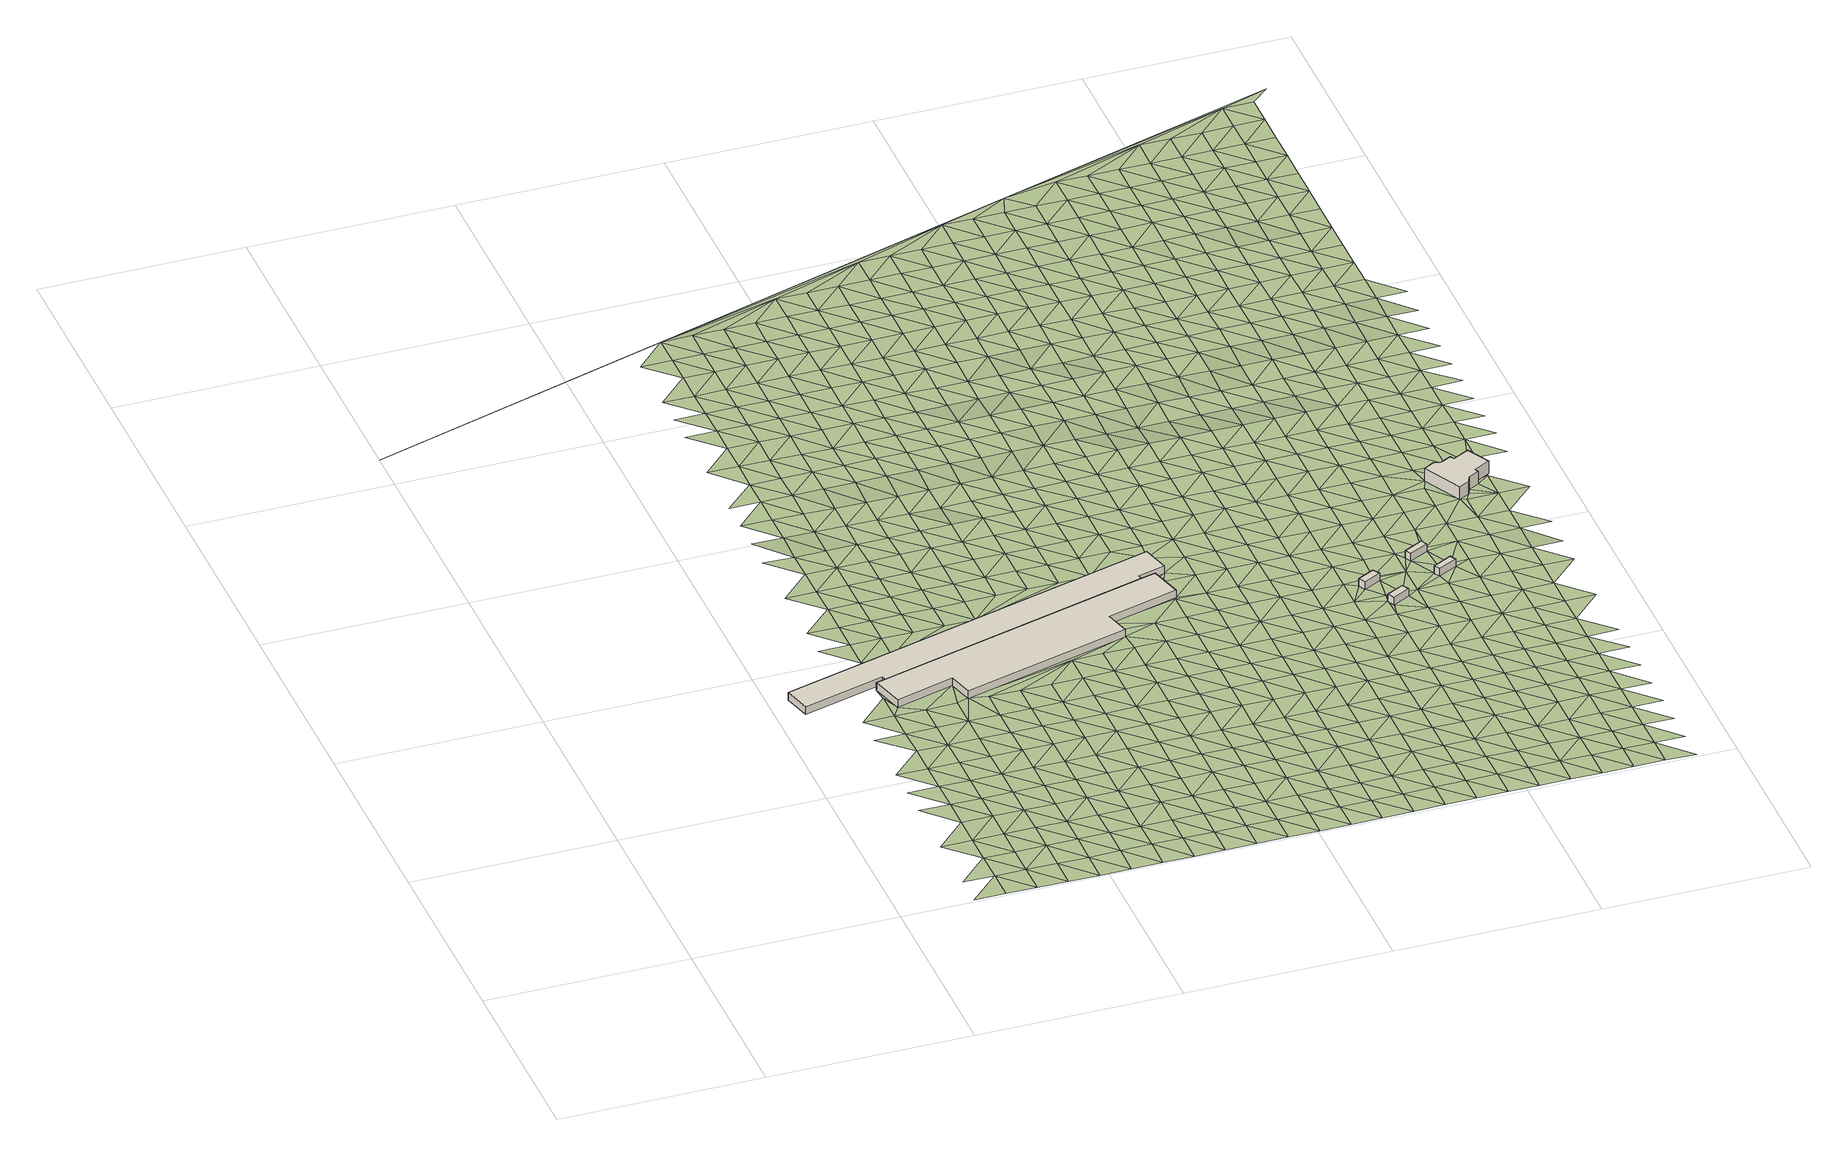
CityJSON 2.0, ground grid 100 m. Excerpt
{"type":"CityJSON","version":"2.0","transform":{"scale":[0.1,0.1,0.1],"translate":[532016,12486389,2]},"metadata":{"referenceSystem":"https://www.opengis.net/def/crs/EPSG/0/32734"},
"CityObjects":{
"building1":{"type":"Building","attributes":{"building":"workshop","building:levels":1,"building_height":4.1,"plus_code":"4FRW3FHF+XHX","ground_height":2.49,"roof_height":6.59},"geometry":[{"type":"Solid","lod":"1","boundaries":[[[[0,1,2,3]],[[1,4,5,2]],[[4,6,7,5]],[[6,8,9,7]],[[8,10,11,9]],[[10,12,13,11]],[[12,14,15,13]],[[14,0,3,15]],[[3,2,5,7,9,11,13,15]],[[14,12,10,8,6,4,1,0]]]]}]},
"building2":{"type":"Building","attributes":{"building":"workshop","building:levels":1,"building_height":4.1,"plus_code":"4FRW3FHF+WPR","ground_height":2.63,"roof_height":6.73},"geometry":[{"type":"Solid","lod":"1","boundaries":[[[[16,17,18,19]],[[17,20,21,18]],[[20,22,23,21]],[[22,24,25,23]],[[24,26,27,25]],[[26,28,29,27]],[[28,30,31,29]],[[30,32,33,31]],[[32,34,35,33]],[[34,16,19,35]],[[19,18,21,23,25,27,29,31,33,35]],[[34,32,30,28,26,24,22,20,17,16]]]]}]},
"building3":{"type":"Building","attributes":{"building":"transportation","building:levels":1,"amenity":"shelter","building_height":4.1,"plus_code":"4FRW3FHG+WC6","ground_height":3.47,"roof_height":7.57},"geometry":[{"type":"Solid","lod":"1","boundaries":[[[[36,37,38,39]],[[37,40,41,38]],[[40,42,43,41]],[[42,36,39,43]],[[39,38,41,43]],[[42,40,37,36]]]]}]},
"building4":{"type":"Building","attributes":{"building":"transportation","building:levels":1,"amenity":"shelter","building_height":4.1,"plus_code":"4FRW3FHG+VC5","ground_height":3.32,"roof_height":7.42},"geometry":[{"type":"Solid","lod":"1","boundaries":[[[[44,45,46,47]],[[45,48,49,46]],[[48,50,51,49]],[[50,44,47,51]],[[47,46,49,51]],[[50,48,45,44]]]]}]},
"building5":{"type":"Building","attributes":{"building":"transportation","building:levels":1,"amenity":"shelter","building_height":4.1,"plus_code":"4FRW3FHG+XG8","ground_height":3.46,"roof_height":7.56},"geometry":[{"type":"Solid","lod":"1","boundaries":[[[[52,53,54,55]],[[53,56,57,54]],[[56,58,59,57]],[[58,52,55,59]],[[55,54,57,59]],[[58,56,53,52]]]]}]},
"building6":{"type":"Building","attributes":{"building":"transportation","building:levels":1,"amenity":"shelter","building_height":4.1,"plus_code":"4FRW3FHG+WH2","ground_height":3.42,"roof_height":7.52},"geometry":[{"type":"Solid","lod":"1","boundaries":[[[[60,61,62,63]],[[61,64,65,62]],[[64,66,67,65]],[[66,60,63,67]],[[63,62,65,67]],[[66,64,61,60]]]]}]},
"building7":{"type":"Building","attributes":{"address":"Ysterplaat","building":"train_station","building:levels":2,"building_height":6.9,"plus_code":"4FRW3FJG+4MQ","ground_height":3.16,"roof_height":10.06},"geometry":[{"type":"Solid","lod":"1","boundaries":[[[[68,69,70,71]],[[69,72,73,70]],[[72,74,75,73]],[[74,76,77,75]],[[76,78,79,77]],[[78,80,81,79]],[[80,82,83,81]],[[82,84,85,83]],[[84,86,87,85]],[[86,88,89,87]],[[88,90,91,89]],[[90,68,71,91]],[[71,70,73,75,77,79,81,83,85,87,89,91]],[[90,88,86,84,82,80,78,76,74,72,69,68]]]]}]},
"terrain1":{"type":"TINRelief","geometry":[{"type":"CompositeSurface","lod":"1","boundaries":[[[92,93,94]],[[95,94,96]],[[94,93,97]],[[96,98,99]],[[99,98,100]],[[96,94,101]],[[101,94,97]],[[102,98,96]],[[103,100,104]],[[101,102,96]],[[104,105,106]],[[100,98,107]],[[108,101,97]],[[102,109,98]],[[100,107,104]],[[110,105,111]],[[98,109,107]],[[102,101,112]],[[110,111,113]],[[101,108,114]],[[105,104,115]],[[109,102,112]],[[115,104,107]],[[101,114,112]],[[111,105,116]],[[117,113,118]],[[116,105,115]],[[119,107,109]],[[114,108,120]],[[112,121,109]],[[122,118,123]],[[124,113,111]],[[107,119,115]],[[111,116,125]],[[109,121,119]],[[114,126,112]],[[122,123,127]],[[118,113,124]],[[111,125,124]],[[126,114,120]],[[116,115,128]],[[121,112,129]],[[115,119,128]],[[130,123,118]],[[129,112,126]],[[127,123,22]],[[116,131,125]],[[124,130,118]],[[121,132,119]],[[22,20,127]],[[131,116,128]],[[120,133,126]],[[134,22,123]],[[132,121,129]],[[135,124,125]],[[130,134,123]],[[17,136,20]],[[119,137,128]],[[125,131,135]],[[129,126,138]],[[139,140,141]],[[137,119,132]],[[126,133,138]],[[130,124,142]],[[143,131,128]],[[124,135,144]],[[132,129,145]],[[146,141,147]],[[128,137,143]],[[134,130,142]],[[124,144,142]],[[138,145,129]],[[146,147,148]],[[149,22,134]],[[135,131,150]],[[131,143,151]],[[141,140,152]],[[137,132,153]],[[133,154,138]],[[132,145,155]],[[144,135,150]],[[142,156,134]],[[150,131,151]],[[147,141,152]],[[137,153,143]],[[148,157,158]],[[159,152,140]],[[132,155,153]],[[145,138,160]],[[149,134,156]],[[144,161,142]],[[158,157,162]],[[160,138,154]],[[147,163,148]],[[143,164,151]],[[144,150,161]],[[145,165,155]],[[156,142,166]],[[152,163,147]],[[143,153,164]],[[165,145,160]],[[157,148,167]],[[168,162,169]],[[170,142,161]],[[170,166,142]],[[149,156,166]],[[171,150,151]],[[155,172,153]],[[163,167,148]],[[164,173,151]],[[174,152,159]],[[154,175,160]],[[172,155,165]],[[150,171,161]],[[169,176,177]],[[171,151,173]],[[178,162,157]],[[152,174,163]],[[153,179,164]],[[167,180,157]],[[170,181,166]],[[160,182,165]],[[172,179,153]],[[162,178,169]],[[170,161,183]],[[184,176,185]],[[157,180,178]],[[160,175,182]],[[167,163,186]],[[173,164,187]],[[161,171,183]],[[184,185,188]],[[163,174,186]],[[179,187,164]],[[189,174,159]],[[176,169,190]],[[181,170,191]],[[172,165,192]],[[182,193,165]],[[180,167,194]],[[190,169,178]],[[183,191,170]],[[171,173,195]],[[179,172,192]],[[196,188,197]],[[186,194,167]],[[187,198,173]],[[192,165,193]],[[176,199,185]],[[175,200,182]],[[201,178,180]],[[171,195,183]],[[176,190,199]],[[181,191,202]],[[195,173,198]],[[174,189,186]],[[180,194,201]],[[188,185,203]],[[187,179,204]],[[193,182,205]],[[197,206,207]],[[8,208,159]],[[159,209,189]],[[192,210,179]],[[191,183,211]],[[203,185,199]],[[205,182,200]],[[166,181,212]],[[190,178,213]],[[194,186,214]],[[198,187,204]],[[207,206,215]],[[178,201,216]],[[211,183,195]],[[179,210,204]],[[197,188,217]],[[193,218,192]],[[214,186,189]],[[213,199,190]],[[191,219,202]],[[217,188,203]],[[178,216,213]],[[218,193,205]],[[194,220,201]],[[219,191,211]],[[221,206,197]],[[222,195,198]],[[210,192,223]],[[224,215,225]],[[220,194,214]],[[204,226,198]],[[212,181,202]],[[200,227,205]],[[217,221,197]],[[223,192,218]],[[203,199,228]],[[216,201,229]],[[195,222,211]],[[230,199,213]],[[231,202,219]],[[222,198,226]],[[189,209,214]],[[210,232,204]],[[225,233,234]],[[229,201,220]],[[215,206,235]],[[228,217,203]],[[218,205,236]],[[221,237,206]],[[228,199,230]],[[232,210,223]],[[216,238,213]],[[211,239,219]],[[205,227,236]],[[215,235,225]],[[220,214,240]],[[226,204,241]],[[242,233,243]],[[206,237,235]],[[238,216,229]],[[211,222,239]],[[223,218,244]],[[214,209,240]],[[241,204,232]],[[212,202,231]],[[221,217,245]],[[246,230,213]],[[242,243,247]],[[217,228,248]],[[236,244,218]],[[233,225,249]],[[229,220,250]],[[231,219,251]],[[226,252,222]],[[213,238,246]],[[239,253,219]],[[237,221,245]],[[249,225,235]],[[217,248,245]],[[240,250,220]],[[252,226,241]],[[232,223,254]],[[227,255,236]],[[251,219,253]],[[223,244,256]],[[243,233,257]],[[228,230,258]],[[222,259,239]],[[260,247,261]],[[230,246,262]],[[238,229,263]],[[232,254,241]],[[257,233,249]],[[229,250,264]],[[259,222,252]],[[223,256,254]],[[212,265,166]],[[266,235,237]],[[248,228,258]],[[240,209,267]],[[244,236,268]],[[261,269,260]],[[245,270,237]],[[258,230,262]],[[231,251,212]],[[238,263,246]],[[253,239,271]],[[229,264,263]],[[268,236,255]],[[243,272,247]],[[235,266,249]],[[250,240,267]],[[252,241,273]],[[243,257,274]],[[237,270,266]],[[271,239,259]],[[248,275,245]],[[256,244,276]],[[241,254,273]],[[247,272,261]],[[246,277,262]],[[253,278,251]],[[243,274,272]],[[275,248,258]],[[276,244,268]],[[159,208,209]],[[257,249,279]],[[250,280,264]],[[259,252,281]],[[246,263,277]],[[253,271,278]],[[270,245,282]],[[256,283,254]],[[249,266,279]],[[280,250,267]],[[273,281,252]],[[284,267,209]],[[269,261,285]],[[286,212,251]],[[255,287,268]],[[282,245,275]],[[283,256,276]],[[257,288,274]],[[289,258,262]],[[264,290,263]],[[291,271,259]],[[285,261,272]],[[277,292,262]],[[286,251,278]],[[270,293,266]],[[254,294,273]],[[288,257,279]],[[290,264,280]],[[291,259,281]],[[258,289,275]],[[276,268,295]],[[293,270,282]],[[289,262,292]],[[283,294,254]],[[263,296,277]],[[297,269,285]],[[212,286,298]],[[268,287,295]],[[272,274,299]],[[266,300,279]],[[267,284,280]],[[278,271,301]],[[281,273,302]],[[288,303,274]],[[290,296,263]],[[271,291,304]],[[282,275,305]],[[300,266,293]],[[284,209,306]],[[294,302,273]],[[307,308,269]],[[272,299,285]],[[292,277,309]],[[286,278,301]],[[310,283,276]],[[274,303,299]],[[275,289,305]],[[271,304,301]],[[295,311,276]],[[312,288,279]],[[296,309,277]],[[293,282,313]],[[290,280,314]],[[291,281,315]],[[283,310,294]],[[265,212,298]],[[279,300,312]],[[284,316,280]],[[302,317,281]],[[310,276,311]],[[297,285,318]],[[287,319,295]],[[305,313,282]],[[303,288,320]],[[289,292,321]],[[296,290,314]],[[298,286,322]],[[304,291,315]],[[285,299,318]],[[309,323,292]],[[314,280,316]],[[301,324,286]],[[317,315,281]],[[302,294,325]],[[288,312,320]],[[300,293,326]],[[289,321,305]],[[306,209,327]],[[311,295,328]],[[293,313,329]],[[321,292,323]],[[286,324,322]],[[294,310,325]],[[304,330,301]],[[318,331,297]],[[328,295,319]],[[303,332,299]],[[300,326,312]],[[309,296,333]],[[316,284,306]],[[317,302,334]],[[320,335,303]],[[293,329,326]],[[314,336,296]],[[315,330,304]],[[322,265,298]],[[313,305,337]],[[311,338,310]],[[297,339,269]],[[325,334,302]],[[299,332,318]],[[323,309,333]],[[324,301,340]],[[303,335,332]],[[337,305,321]],[[296,336,333]],[[338,311,328]],[[320,312,341]],[[316,342,314]],[[330,340,301]],[[313,343,329]],[[344,315,317]],[[310,345,325]],[[341,312,326]],[[342,316,306]],[[317,334,346]],[[331,318,347]],[[319,348,328]],[[343,313,337]],[[345,310,338]],[[349,265,350]],[[351,335,320]],[[352,321,323]],[[336,314,353]],[[354,322,324]],[[315,344,330]],[[347,318,332]],[[333,355,323]],[[340,356,324]],[[344,317,346]],[[329,357,326]],[[334,325,358]],[[341,351,320]],[[353,314,342]],[[265,322,354]],[[297,331,339]],[[321,352,337]],[[338,328,359]],[[208,327,209]],[[357,329,343]],[[352,323,355]],[[324,356,354]],[[358,325,345]],[[336,360,333]],[[340,330,361]],[[362,331,347]],[[328,348,359]],[[350,265,363]],[[349,350,363]],[[332,335,364]],[[326,365,341]],[[342,306,327]],[[366,346,334]],[[351,367,335]],[[360,336,353]],[[330,344,361]],[[337,368,343]],[[345,338,369]],[[365,326,357]],[[334,358,366]],[[265,354,363]],[[332,364,347]],[[355,333,370]],[[356,340,371]],[[335,367,364]],[[337,352,368]],[[359,369,338]],[[353,342,372]],[[370,333,360]],[[361,371,340]],[[351,341,373]],[[357,343,374]],[[344,346,375]],[[365,376,341]],[[327,372,342]],[[346,366,377]],[[362,339,331]],[[362,347,378]],[[355,379,352]],[[354,356,380]],[[358,345,381]],[[348,382,359]],[[368,374,343]],[[345,369,383]],[[367,351,373]],[[384,360,353]],[[344,375,361]],[[347,364,378]],[[341,376,373]],[[379,355,370]],[[356,371,380]],[[375,346,377]],[[365,357,385]],[[358,381,366]],[[363,386,349]],[[384,353,372]],[[345,383,381]],[[352,387,368]],[[363,354,388]],[[369,359,389]],[[357,374,385]],[[371,361,390]],[[378,391,362]],[[387,352,379]],[[388,354,380]],[[389,359,382]],[[367,392,364]],[[393,376,365]],[[370,360,394]],[[366,395,377]],[[373,396,367]],[[360,384,397]],[[390,361,375]],[[374,368,398]],[[327,399,372]],[[369,400,383]],[[362,391,339]],[[385,393,365]],[[366,381,395]],[[349,386,401]],[[364,392,378]],[[379,370,394]],[[371,402,380]],[[367,396,392]],[[398,368,387]],[[360,397,394]],[[388,403,363]],[[400,369,389]],[[373,376,404]],[[405,269,339]],[[402,371,390]],[[406,385,374]],[[384,372,407]],[[408,375,377]],[[383,409,381]],[[393,404,376]],[[386,363,403]],[[395,410,377]],[[391,378,411]],[[379,412,387]],[[413,388,380]],[[382,414,389]],[[374,398,406]],[[409,383,400]],[[415,396,373]],[[397,384,407]],[[375,408,390]],[[411,378,392]],[[412,379,394]],[[407,372,399]],[[413,380,402]],[[408,377,410]],[[327,208,399]],[[393,385,416]],[[381,417,395]],[[404,415,373]],[[418,16,419]],[[391,420,339]],[[388,421,403]],[[389,422,400]],[[416,385,406]],[[409,417,381]],[[398,387,423]],[[397,424,394]],[[402,390,425]],[[420,391,411]],[[412,426,387]],[[388,413,421]],[[389,414,422]],[[392,396,427]],[[428,404,393]],[[410,395,429]],[[415,430,396]],[[424,397,407]],[[390,408,425]],[[418,419,431]],[[398,423,406]],[[386,403,432]],[[428,393,416]],[[387,426,423]],[[417,429,395]],[[433,419,401]],[[392,427,411]],[[434,412,394]],[[413,402,435]],[[409,400,436]],[[437,339,420]],[[396,430,427]],[[403,421,432]],[[422,438,400]],[[407,399,439]],[[431,419,433]],[[401,386,440]],[[434,394,424]],[[425,435,402]],[[415,404,441]],[[406,442,416]],[[408,410,443]],[[417,409,436]],[[404,428,444]],[[429,445,410]],[[436,400,438]],[[439,399,208]],[[411,446,420]],[[426,412,447]],[[414,448,422]],[[406,423,442]],[[449,433,401]],[[432,440,386]],[[430,415,441]],[[450,424,407]],[[451,421,413]],[[408,443,425]],[[411,427,446]],[[404,444,441]],[[412,434,447]],[[413,435,452]],[[443,410,445]],[[433,449,431]],[[439,450,407]],[[449,401,440]],[[428,416,453]],[[421,451,432]],[[429,417,454]],[[438,422,455]],[[416,442,456]],[[413,452,451]],[[436,457,417]],[[437,420,458]],[[459,423,426]],[[460,434,424]],[[435,425,461]],[[431,462,208]],[[446,463,420]],[[447,464,426]],[[455,422,448]],[[430,465,427]],[[444,428,453]],[[445,429,454]],[[441,466,430]],[[453,416,456]],[[450,460,424]],[[461,425,443]],[[417,457,454]],[[405,339,437]],[[423,459,442]],[[440,432,467]],[[438,468,436]],[[439,208,469]],[[458,420,463]],[[426,464,459]],[[431,449,462]],[[427,465,446]],[[447,434,470]],[[435,471,452]],[[430,466,465]],[[451,467,432]],[[468,438,455]],[[444,472,441]],[[439,469,450]],[[460,470,434]],[[471,435,461]],[[462,469,208]],[[456,442,473]],[[474,443,445]],[[457,436,475]],[[453,472,444]],[[454,476,445]],[[463,446,477]],[[478,464,447]],[[449,440,479]],[[480,451,452]],[[448,481,455]],[[482,269,405]],[[473,442,459]],[[467,483,440]],[[475,436,468]],[[466,441,484]],[[485,460,450]],[[443,474,461]],[[477,446,465]],[[470,478,447]],[[480,452,471]],[[474,445,476]],[[449,479,462]],[[457,486,454]],[[472,484,441]],[[450,469,485]],[[479,440,483]],[[437,458,405]],[[463,487,458]],[[453,456,488]],[[489,459,464]],[[468,455,490]],[[456,473,491]],[[486,457,475]],[[467,451,492]],[[461,493,471]],[[487,463,477]],[[464,478,489]],[[451,480,494]],[[455,481,490]],[[465,466,495]],[[472,453,488]],[[470,460,496]],[[497,469,462]],[[476,454,498]],[[484,499,466]],[[488,456,491]],[[460,485,500]],[[461,474,493]],[[483,467,492]],[[501,475,468]],[[497,462,479]],[[451,494,492]],[[498,454,486]],[[465,495,477]],[[473,459,502]],[[478,470,496]],[[503,458,487]],[[466,499,495]],[[459,489,504]],[[460,500,496]],[[490,501,468]],[[480,471,505]],[[476,506,474]],[[493,507,471]],[[484,472,508]],[[502,491,473]],[[485,469,509]],[[475,510,486]],[[405,458,503]],[[488,511,472]],[[459,504,502]],[[469,497,512]],[[506,476,498]],[[487,477,513]],[[514,479,483]],[[505,494,480]],[[481,515,490]],[[492,516,483]],[[505,471,507]],[[501,510,475]],[[499,484,508]],[[489,478,517]],[[500,485,509]],[[474,518,493]],[[477,495,513]],[[472,511,508]],[[496,519,478]],[[509,469,512]],[[488,491,520]],[[479,514,497]],[[521,498,486]],[[516,514,483]],[[518,474,506]],[[503,487,522]],[[504,489,517]],[[492,494,523]],[[524,501,490]],[[491,502,520]],[[517,478,519]],[[486,510,521]],[[500,525,496]],[[507,493,526]],[[513,522,487]],[[523,494,505]],[[524,490,515]],[[499,527,495]],[[528,511,488]],[[497,529,512]],[[508,530,499]],[[509,525,500]],[[526,493,518]],[[504,531,502]],[[532,516,492]],[[506,498,533]],[[510,501,534]],[[520,528,488]],[[497,514,529]],[[498,521,535]],[[503,536,405]],[[495,527,513]],[[519,496,537]],[[507,538,505]],[[503,522,539]],[[499,530,527]],[[531,504,517]],[[523,532,492]],[[501,524,534]],[[508,511,540]],[[518,506,533]],[[525,537,496]],[[538,507,526]],[[498,535,533]],[[502,541,520]],[[509,512,542]],[[516,543,514]],[[503,539,536]],[[528,540,511]],[[307,269,482]],[[529,544,512]],[[522,513,545]],[[546,523,505]],[[521,510,547]],[[515,548,524]],[[541,502,531]],[[532,543,516]],[[534,549,510]],[[550,530,508]],[[551,517,519]],[[525,509,542]],[[518,552,526]],[[545,513,527]],[[537,553,519]],[[542,512,544]],[[505,538,546]],[[528,520,554]],[[529,514,555]],[[535,521,547]],[[540,550,508]],[[552,518,533]],[[547,510,549]],[[539,522,556]],[[517,551,531]],[[534,524,557]],[[541,554,520]],[[551,519,553]],[[543,555,514]],[[558,532,523]],[[556,522,545]],[[523,546,559]],[[524,548,557]],[[527,530,560]],[[561,540,528]],[[537,525,562]],[[563,544,529]],[[538,526,564]],[[535,565,533]],[[550,566,530]],[[542,567,525]],[[552,568,526]],[[536,539,569]],[[541,531,570]],[[571,549,534]],[[561,528,554]],[[555,563,529]],[[523,559,558]],[[565,535,547]],[[527,560,545]],[[553,537,562]],[[543,532,572]],[[538,564,546]],[[569,539,556]],[[530,566,560]],[[570,531,551]],[[525,567,562]],[[526,568,564]],[[557,571,534]],[[542,544,573]],[[574,552,533]],[[405,536,482]],[[550,540,575]],[[576,554,541]],[[555,543,572]],[[549,577,547]],[[540,561,578]],[[563,573,544]],[[532,558,572]],[[574,533,565]],[[556,545,579]],[[580,557,548]],[[581,536,569]],[[570,576,541]],[[571,577,549]],[[582,559,546]],[[566,550,575]],[[551,553,583]],[[584,567,542]],[[568,552,585]],[[545,560,579]],[[540,578,575]],[[562,586,553]],[[546,564,587]],[[559,36,558]],[[588,565,547]],[[573,584,542]],[[552,574,585]],[[587,582,546]],[[561,554,589]],[[583,570,551]],[[563,555,590]],[[591,36,559]],[[576,592,554]],[[583,553,586]],[[572,593,555]],[[577,588,547]],[[569,556,594]],[[562,567,595]],[[571,557,596]],[[579,597,556]],[[559,598,591]],[[557,580,599]],[[566,600,560]],[[578,561,589]],[[559,582,598]],[[568,601,564]],[[602,574,565]],[[575,603,566]],[[589,554,592]],[[584,595,567]],[[555,593,590]],[[585,604,568]],[[482,536,581]],[[594,581,569]],[[572,558,605]],[[573,563,606]],[[577,571,596]],[[605,558,36]],[[594,556,597]],[[588,602,565]],[[557,599,596]],[[560,600,579]],[[576,570,607]],[[608,586,562]],[[564,601,587]],[[582,587,45]],[[566,603,600]],[[570,583,609]],[[568,604,601]],[[578,610,575]],[[584,573,606]],[[585,574,611]],[[595,608,562]],[[563,590,606]],[[591,598,612]],[[592,576,607]],[[613,593,572]],[[589,610,578]],[[570,609,607]],[[602,611,574]],[[587,614,45]],[[597,579,615]],[[583,586,616]],[[582,617,598]],[[588,577,618]],[[599,580,619]],[[581,594,620]],[[572,605,613]],[[596,621,577]],[[603,575,622]],[[623,604,585]],[[600,615,579]],[[608,616,586]],[[614,587,601]],[[612,598,617]],[[624,605,612]],[[595,584,625]],[[588,618,602]],[[581,620,482]],[[610,622,575]],[[606,626,584]],[[611,623,585]],[[577,621,618]],[[45,614,627]],[[597,628,594]],[[589,592,629]],[[630,609,583]],[[590,593,631]],[[599,632,596]],[[607,633,592]],[[634,593,613]],[[615,628,597]],[[616,630,583]],[[584,626,625]],[[619,632,599]],[[600,603,635]],[[610,589,629]],[[605,624,636]],[[608,595,637]],[[590,631,606]],[[601,604,638]],[[611,602,639]],[[624,612,636]],[[622,640,603]],[[629,592,633]],[[593,634,631]],[[623,641,604]],[[627,642,617]],[[620,594,643]],[[617,636,612]],[[607,609,644]],[[621,596,645]],[[642,627,614]],[[602,618,639]],[[600,635,615]],[[646,613,605]],[[616,608,637]],[[614,601,638]],[[628,643,594]],[[603,640,635]],[[630,644,609]],[[595,625,637]],[[604,641,638]],[[632,645,596]],[[647,626,606]],[[648,623,611]],[[636,617,642]],[[620,649,482]],[[622,610,650]],[[651,633,607]],[[613,646,634]],[[629,652,610]],[[636,646,605]],[[606,631,647]],[[639,648,611]],[[628,615,653]],[[614,654,642]],[[618,621,655]],[[619,656,632]],[[643,649,620]],[[644,651,607]],[[645,657,621]],[[640,622,650]],[[630,616,658]],[[623,659,641]],[[615,635,653]],[[610,652,650]],[[637,660,616]],[[654,614,638]],[[629,633,661]],[[625,626,662]],[[618,655,639]],[[647,663,626]],[[648,659,623]],[[621,657,655]],[[643,628,664]],[[642,665,636]],[[630,658,644]],[[634,666,631]],[[645,632,667]],[[649,668,482]],[[651,661,633]],[[616,660,658]],[[646,669,634]],[[625,662,637]],[[52,646,636]],[[653,664,628]],[[626,663,662]],[[642,654,670]],[[632,656,667]],[[636,671,52]],[[640,672,635]],[[673,652,629]],[[666,647,631]],[[674,638,641]],[[639,675,648]],[[650,676,640]],[[665,642,677]],[[634,669,666]],[[659,678,641]],[[677,642,670]],[[636,665,671]],[[651,644,679]],[[657,645,680]],[[661,673,629]],[[675,639,655]],[[649,643,681]],[[635,672,653]],[[682,660,637]],[[654,638,674]],[[643,664,683]],[[640,676,672]],[[644,658,679]],[[641,678,674]],[[667,680,645]],[[650,652,684]],[[685,646,52]],[[686,663,647]],[[659,648,687]],[[637,662,682]],[[669,646,685]],[[688,671,665]],[[649,681,668]],[[482,668,307]],[[661,651,689]],[[690,655,657]],[[643,683,681]],[[673,684,652]],[[686,647,666]],[[648,675,687]],[[664,653,691]],[[692,670,654]],[[656,693,667]],[[679,689,651]],[[657,680,690]],[[694,671,688]],[[695,676,650]],[[660,696,658]],[[678,659,697]],[[677,670,64]],[[691,653,672]],[[682,698,660]],[[674,692,654]],[[699,688,665]],[[700,662,663]],[[655,701,675]],[[684,695,650]],[[663,686,702]],[[687,697,659]],[[669,685,703]],[[664,704,683]],[[673,661,705]],[[658,696,679]],[[666,669,706]],[[680,667,707]],[[668,681,708]],[[661,689,709]],[[660,698,696]],[[655,690,701]],[[699,694,688]],[[685,694,710]],[[700,682,662]],[[678,711,674]],[[704,664,691]],[[663,702,700]],[[692,712,670]],[[64,670,712]],[[672,676,713]],[[673,705,684]],[[687,675,714]],[[710,703,685]],[[695,715,676]],[[661,709,705]],[[669,703,706]],[[678,697,711]],[[307,668,708]],[[683,716,681]],[[689,679,717]],[[686,666,718]],[[680,719,690]],[[701,714,675]],[[672,713,691]],[[698,682,720]],[[716,683,704]],[[676,715,713]],[[717,679,696]],[[694,721,710]],[[722,699,64]],[[695,684,723]],[[694,699,721]],[[718,702,686]],[[692,674,724]],[[725,697,687]],[[682,700,720]],[[718,666,706]],[[674,711,726]],[[64,712,722]],[[708,681,727]],[[709,689,728]],[[729,701,690]],[[684,705,723]],[[714,725,687]],[[691,730,704]],[[703,710,731]],[[712,692,724]],[[716,727,681]],[[728,689,717]],[[674,726,724]],[[722,721,699]],[[715,695,732]],[[696,698,733]],[[700,702,734]],[[697,735,711]],[[691,713,730]],[[720,736,698]],[[709,737,705]],[[701,738,714]],[[723,732,695]],[[307,708,739]],[[702,718,734]],[[710,721,731]],[[725,735,697]],[[696,733,717]],[[703,740,706]],[[727,739,708]],[[737,709,728]],[[698,736,733]],[[716,704,741]],[[713,715,742]],[[700,743,720]],[[722,712,744]],[[745,726,711]],[[730,746,704]],[[724,747,712]],[[705,748,723]],[[706,740,718]],[[725,714,749]],[[742,715,732]],[[700,734,743]],[[703,731,740]],[[735,745,711]],[[727,716,741]],[[728,717,750]],[[744,721,722]],[[741,704,746]],[[737,748,705]],[[747,744,712]],[[713,751,730]],[[752,736,720]],[[724,726,753]],[[717,733,750]],[[732,723,754]],[[735,725,755]],[[751,713,742]],[[720,743,752]],[[745,753,726]],[[718,68,734]],[[721,756,731]],[[748,754,723]],[[757,718,740]],[[739,727,758]],[[746,730,759]],[[760,307,739]],[[761,737,728]],[[762,747,724]],[[741,763,727]],[[750,764,728]],[[721,744,756]],[[765,733,736]],[[743,734,766]],[[767,745,735]],[[759,730,751]],[[718,757,68]],[[752,768,736]],[[753,762,724]],[[769,742,732]],[[737,761,748]],[[727,763,758]],[[754,770,732]],[[761,728,764]],[[731,771,740]],[[746,772,741]],[[733,765,750]],[[744,747,773]],[[68,766,734]],[[736,768,765]],[[756,774,731]],[[742,769,751]],[[775,752,743]],[[772,746,759]],[[770,769,732]],[[762,773,747]],[[740,771,757]],[[731,774,771]],[[754,748,776]],[[753,745,777]],[[760,739,758]],[[743,766,775]],[[763,741,778]],[[764,750,779]],[[756,744,780]],[[748,761,776]],[[68,757,771]],[[759,751,781]],[[768,752,782]],[[762,753,777]],[[778,741,772]],[[779,750,765]],[[773,780,744]],[[68,783,766]],[[770,754,784]],[[751,769,781]],[[752,775,782]],[[763,785,758]],[[764,786,761]],[[787,774,756]],[[774,788,771]],[[776,784,754]],[[772,759,789]],[[763,778,785]],[[786,764,779]],[[780,787,756]],[[771,788,790]],[[768,791,765]],[[766,792,775]],[[773,762,793]],[[781,789,759]],[[766,783,792]],[[782,794,768]],[[760,758,795]],[[769,770,796]],[[761,797,776]],[[770,784,798]],[[774,799,788]],[[773,793,780]],[[783,800,792]],[[795,758,785]],[[797,761,786]],[[768,794,791]],[[787,801,774]],[[778,772,802]],[[769,796,781]],[[779,765,803]],[[782,775,804]],[[772,789,805]],[[796,770,798]],[[799,790,788]],[[784,776,806]],[[792,800,807]],[[307,760,808]],[[804,775,792]],[[774,801,799]],[[778,802,785]],[[786,779,803]],[[787,780,809]],[[760,795,810]],[[772,805,802]],[[790,799,811]],[[776,797,806]],[[765,791,803]],[[789,781,812]],[[813,794,782]],[[798,784,814]],[[811,799,815]],[[812,781,796]],[[804,813,782]],[[816,792,807]],[[807,817,816]],[[795,785,818]],[[801,787,819]],[[814,784,806]],[[816,804,792]],[[805,789,820]],[[821,797,786]],[[822,791,794]],[[785,802,818]],[[803,823,786]],[[815,824,825]],[[824,815,799]],[[820,789,812]],[[794,813,822]],[[795,826,810]],[[827,796,798]],[[797,821,806]],[[798,814,828]],[[786,823,821]],[[825,824,829]],[[805,830,802]],[[803,791,831]],[[832,799,801]],[[826,795,818]],[[796,827,812]],[[813,804,833]],[[804,816,833]],[[830,805,820]],[[827,798,828]],[[831,791,822]],[[810,808,760]],[[816,829,834]],[[814,806,835]],[[799,832,824]],[[802,836,818]],[[837,823,803]],[[826,838,810]],[[806,821,835]],[[833,816,834]],[[820,812,839]],[[836,802,830]],[[831,837,803]],[[814,840,828]],[[822,813,841]],[[812,827,839]],[[833,842,813]],[[843,826,818]],[[840,814,835]],[[830,820,844]],[[821,823,845]],[[841,831,822]],[[843,818,836]],[[837,846,823]],[[841,813,842]],[[834,847,833]],[[839,844,820]],[[838,808,810]],[[838,826,848]],[[827,828,849]],[[821,845,835]],[[840,850,828]],[[823,846,845]],[[851,836,830]],[[826,843,848]],[[827,849,839]],[[837,831,852]],[[842,833,853]],[[830,844,851]],[[849,828,850]],[[831,841,854]],[[855,840,835]],[[856,843,836]],[[846,837,852]],[[848,857,838]],[[855,835,845]],[[831,854,852]],[[844,839,858]],[[842,859,841]],[[851,856,836]],[[860,307,808]],[[850,840,861]],[[857,808,838]],[[858,839,849]],[[848,843,862]],[[840,855,861]],[[844,863,851]],[[845,846,864]],[[854,841,865]],[[856,862,843]],[[852,866,846]],[[863,844,858]],[[867,857,848]],[[868,849,850]],[[855,845,864]],[[861,869,850]],[[846,866,864]],[[856,851,870]],[[854,871,852]],[[862,867,848]],[[849,868,858]],[[863,870,851]],[[869,868,850]],[[855,872,861]],[[808,857,873]],[[874,862,856]],[[866,852,875]],[[867,876,857]],[[864,872,855]],[[863,858,877]],[[874,856,870]],[[878,869,861]],[[873,857,876]],[[877,858,868]],[[866,879,864]],[[861,872,878]],[[867,862,880]],[[881,870,863]],[[862,874,882]],[[877,881,863]],[[876,867,880]],[[868,869,883]],[[872,864,884]],[[862,882,880]],[[878,885,869]],[[874,870,886]],[[883,877,868]],[[860,887,307]],[[881,888,870]],[[883,869,885]],[[889,878,872]],[[890,873,876]],[[882,874,886]],[[880,891,876]],[[886,870,888]],[[860,808,873]],[[881,877,892]],[[885,878,893]],[[890,876,891]],[[877,883,894]],[[882,895,880]],[[888,881,892]],[[886,895,882]],[[877,894,892]],[[891,880,896]],[[895,896,880]],[[886,888,897]],[[892,898,888]],[[873,890,860]],[[890,891,899]],[[895,886,897]],[[896,900,891]],[[897,888,898]],[[899,891,900]],[[896,895,901]],[[897,902,895]],[[890,899,860]],[[900,896,901]],[[895,902,901]],[[903,899,900]],[[901,904,900]],[[899,903,860]],[[903,900,904]],[[860,903,905]],[[887,860,905]]]}]}
},
"vertices":[
[2903,2107,13],[2897,2131,13],[2897,2131,54],[2903,2107,54],[3032,2167,13],[3032,2167,54],[2995,2303,13],[2995,2303,54],[1097,1787,13],[1097,1787,54],[1134,1651,13],[1134,1651,54],[1539,1762,13],[1539,1762,54],[1546,1738,13],[1546,1738,54],
[2903,2107,15],[1546,1738,15],[1546,1738,56],[2903,2107,56],[1497,1724,15],[1497,1724,56],[1541,1563,15],[1541,1563,56],[1832,1643,15],[1832,1643,56],[1865,1522,15],[1865,1522,56],[2696,1747,15],[2696,1747,56],[2663,1869,15],[2663,1869,56],[3016,1965,15],[3016,1965,56],[2972,2125,15],[2972,2125,56],
[3818,1765,23],[3838,1731,23],[3838,1731,64],[3818,1765,64],[3922,1774,23],[3922,1774,64],[3902,1809,23],[3902,1809,64],
[3901,1607,22],[3921,1573,22],[3921,1573,63],[3901,1607,63],[4004,1616,22],[4004,1616,63],[3985,1651,22],[3985,1651,63],
[4091,1904,23],[4106,1874,23],[4106,1874,64],[4091,1904,64],[4200,1923,23],[4200,1923,64],[4184,1954,23],[4184,1954,64],
[4173,1747,23],[4189,1717,23],[4189,1717,64],[4173,1747,64],[4282,1766,23],[4282,1766,64],[4266,1796,23],[4266,1796,64],
[4379,2458,20],[4480,2265,20],[4480,2265,89],[4379,2458,89],[4533,2293,20],[4533,2293,89],[4547,2326,20],[4547,2326,89],[4598,2353,20],[4598,2353,89],[4591,2373,20],[4591,2373,89],[4671,2416,20],[4671,2416,89],[4610,2529,20],[4610,2529,89],[4531,2488,20],[4531,2488,89],[4519,2506,20],[4519,2506,89],[4467,2480,20],[4467,2480,89],[4431,2487,20],[4431,2487,89],
[1354,2,17],[1504,2,17],[1504,152,17],[1354,152,17],[1504,302,17],[1654,2,16],[1504,452,17],[1354,452,16],[1504,602,17],[1654,152,17],[1654,302,17],[1354,752,19],[1504,752,18],[1504,902,19],[1354,902,19],[1654,602,17],[1804,2,16],[1654,452,17],[1354,1052,19],[1504,1052,19],[1804,302,17],[1504,1202,18],[1804,152,17],[1654,752,18],[1654,902,19],[1354,1352,15],[1504,1352,15],[1804,602,17],[1955,2,13],[1804,452,17],[1354,1502,15],[1504,1502,15],[1654,1202,18],[1654,1052,19],[1955,152,15],[1504,1652,15],[1804,752,19],[1955,302,17],[1654,1352,16],[1804,902,19],[1955,452,17],[2105,2,15],[1654,1502,15],[1804,1052,18],[1539,1762,15],[1955,602,16],[2105,152,17],[1354,2102,14],[1504,1952,14],[1504,2102,15],[1804,1352,17],[1955,752,18],[1804,1202,18],[2105,302,18],[1354,2252,15],[1504,2252,14],[1504,2402,15],[1832,1643,18],[1955,1052,17],[1955,902,19],[1654,2102,15],[2105,602,16],[2255,2,15],[2105,452,18],[1804,1502,18],[1504,2552,14],[1354,2552,13],[1654,1952,14],[2255,152,18],[1955,1202,17],[1504,2702,11],[1654,2252,14],[2105,752,18],[2255,302,18],[1865,1522,18],[1654,2402,15],[1354,2852,11],[1504,2852,8],[1955,1352,16],[2105,1052,17],[2255,452,18],[2105,902,19],[1804,2102,14],[2405,2,14],[1504,3002,18],[1354,3002,19],[1654,2702,12],[2255,602,17],[1654,2552,14],[1955,1502,18],[2405,152,17],[2105,1202,17],[1354,3152,19],[1504,3152,18],[1804,2252,15],[2255,752,17],[1504,3302,19],[1955,2102,15],[1654,2852,9],[2105,1352,17],[2405,452,18],[2405,302,18],[1804,2402,15],[2255,1052,18],[1354,3302,17],[1504,3452,16],[2255,902,20],[1654,3002,16],[2555,2,15],[1804,2552,15],[2105,1502,16],[1654,3152,16],[2405,752,17],[2555,152,15],[1504,3602,19],[1354,3602,20],[2995,2303,17],[2105,2102,14],[2405,602,17],[2255,1202,17],[2405,1652,16],[1804,2852,9],[1955,2252,15],[1504,3752,21],[1804,2702,14],[1654,3302,20],[2555,302,18],[2255,1352,18],[1955,2402,17],[1654,3452,16],[2405,1052,19],[2555,452,18],[1354,3897,21],[1504,3897,21],[2405,902,20],[2705,2,15],[1804,3152,12],[1955,2552,16],[1804,3002,12],[2255,1502,16],[2555,602,17],[1504,4047,20],[1354,4047,19],[1654,3752,20],[2705,152,15],[1654,3602,17],[1955,2702,16],[2405,1202,18],[2105,2252,15],[2555,752,18],[1354,4197,16],[1504,4197,17],[2705,302,18],[1804,3452,17],[1955,2852,11],[1504,4347,19],[1804,3302,21],[1654,3897,21],[2105,2402,17],[2405,1502,17],[2555,902,20],[2405,1352,19],[2705,602,17],[2855,2,15],[2705,452,18],[1654,4047,21],[1955,3152,11],[2555,1052,21],[1354,4497,18],[1504,4497,19],[1955,3002,11],[2105,2702,17],[2105,2552,17],[2696,1747,18],[1804,3752,19],[2255,2252,15],[2855,152,14],[1504,4647,20],[1804,3602,15],[2555,1202,20],[1654,4347,18],[2705,752,18],[1654,4197,19],[1955,3302,22],[2855,302,17],[2105,2852,14],[2555,1352,19],[1804,3897,20],[2255,2402,17],[2705,902,20],[1955,3452,18],[2855,452,17],[2405,2252,16],[1654,4497,18],[2555,1502,19],[3006,2,15],[1804,4047,20],[2105,3152,9],[2255,2552,17],[2705,1052,21],[2105,3002,9],[1955,3602,14],[2855,602,17],[3006,152,14],[2255,2702,17],[1654,4647,22],[2555,1652,18],[1804,4347,18],[1955,3752,18],[2705,1352,19],[2855,752,17],[1804,4197,20],[2705,1202,20],[2105,3302,22],[2555,2252,16],[3340,5202,25],[2,4197,13],[2255,2852,15],[3006,452,16],[3006,302,16],[1955,3897,20],[2105,3452,20],[2405,2552,17],[2855,1052,20],[2405,2402,17],[2855,902,18],[1804,4497,18],[3156,2,15],[1955,4047,20],[2255,3152,8],[2705,1652,18],[2255,3002,8],[2705,1502,19],[3006,602,17],[2105,3752,17],[2705,2252,16],[3156,152,14],[2105,3602,15],[2855,1202,20],[1804,4647,22],[1955,4347,19],[2405,2852,16],[3006,752,16],[1955,4197,20],[2405,2702,17],[2255,3302,22],[3156,302,14],[2105,4797,21],[2855,1352,20],[2105,3897,21],[2555,2402,17],[2255,3452,21],[3006,1052,20],[3156,452,15],[3006,902,17],[1955,4497,19],[3306,2,15],[2663,1869,18],[2705,1802,18],[2105,4047,21],[2405,3152,11],[2555,2552,16],[2855,1652,18],[2405,3002,11],[2855,1502,19],[2255,3602,15],[3156,602,17],[3306,152,15],[2555,2702,15],[3006,1202,21],[1955,4647,21],[2855,1802,18],[2105,4347,20],[2255,3752,15],[3156,752,17],[2105,4197,21],[2405,3302,22],[3306,302,14],[2555,2852,14],[3006,1352,21],[2705,2402,17],[2255,4047,20],[2405,3452,22],[3156,1052,19],[2255,3897,19],[3156,902,16],[2105,4497,20],[2555,3002,12],[3006,1502,20],[3306,602,18],[3456,2,17],[3306,452,14],[2705,2552,16],[2405,3602,17],[3006,1952,17],[2555,3152,12],[3006,1652,18],[3456,152,16],[3156,1202,21],[2105,4647,22],[2255,4347,20],[2405,3752,13],[2705,2852,14],[3306,752,17],[2255,4197,20],[2705,2702,15],[2555,3302,19],[2855,2402,17],[3456,302,16],[3016,1965,17],[3156,1352,21],[3006,1802,18],[2405,3897,18],[2555,4947,21],[2555,3452,23],[2855,2552,17],[3306,1052,18],[3456,452,16],[3306,902,17],[2255,4497,20],[2705,3002,12],[3156,1502,21],[3606,2,22],[2405,4047,20],[2555,3602,21],[3456,602,18],[2897,2131,15],[2972,2125,16],[2255,4647,20],[3156,1652,20],[3606,152,19],[2705,3302,19],[2855,2702,18],[3306,1202,22],[2705,3152,12],[2405,4347,20],[2555,3752,13],[3456,752,17],[2405,4197,20],[3032,2167,16],[3156,1802,20],[3006,2102,16],[2855,2852,18],[3306,1352,22],[3606,452,18],[2255,4797,20],[3606,302,18],[3006,2402,17],[3156,1952,17],[2555,4047,22],[2705,3452,23],[3456,1052,17],[2555,3897,16],[3456,902,17],[2405,4497,20],[2855,3002,15],[3757,2,22],[3156,2102,17],[3006,2552,18],[3306,1652,22],[3306,1502,22],[2705,3752,13],[3606,752,18],[3757,152,21],[2705,3602,21],[3606,602,18],[2405,4797,21],[2855,3302,16],[3006,2702,20],[3456,1202,21],[3156,2252,18],[2405,4647,18],[2855,3152,15],[2555,4347,22],[2555,4197,23],[3306,1802,22],[3757,302,18],[3156,2402,18],[3006,2852,20],[3456,1352,23],[2705,3897,16],[2855,3452,23],[3606,1052,17],[3757,452,18],[3606,902,17],[2555,4497,22],[3006,3002,18],[3306,2102,17],[3456,1502,23],[3907,2,22],[3006,5097,24],[3306,1952,18],[2705,4047,22],[3156,2552,18],[3757,602,17],[2555,4647,19],[2855,3752,16],[3006,3152,18],[3907,152,22],[2855,3602,23],[3456,1802,23],[3606,1202,19],[3456,1652,23],[2705,4347,22],[3156,2852,21],[3306,2252,18],[3757,752,18],[2705,4197,23],[3156,2702,20],[3907,302,19],[3006,3452,22],[2555,4797,22],[3006,3302,14],[3606,1502,23],[3757,902,17],[3606,1352,23],[2855,4047,22],[3306,2552,19],[3907,452,19],[2855,3897,15],[3306,2402,19],[2705,4497,22],[3456,2102,17],[4057,2,22],[3456,1952,18],[3156,3152,20],[3757,1052,17],[3156,3002,20],[3006,3602,24],[3907,602,17],[2705,4647,19],[3606,1652,23],[4057,152,22],[3306,2702,20],[3757,1202,17],[2855,4347,23],[3006,3752,19],[3456,2252,18],[2855,4197,23],[3156,3302,11],[3606,1802,23],[3907,902,18],[4057,302,19],[3907,752,17],[2705,4947,21],[3306,2852,21],[3757,1352,22],[2705,4797,22],[3006,3897,14],[3156,3452,21],[3456,2552,20],[3606,1952,19],[3456,2402,19],[2855,4497,23],[3757,1502,23],[4057,602,17],[4207,2,22],[4057,452,19],[3006,4047,22],[3306,3152,21],[3907,1052,17],[3306,3002,21],[3156,3602,24],[3606,2102,18],[2855,4647,19],[4207,152,23],[3757,1802,23],[3757,1652,23],[3006,4347,23],[3156,3752,21],[3456,2852,22],[3606,2252,18],[3907,1352,17],[4057,752,17],[3006,4197,24],[3456,2702,20],[3907,1202,17],[2855,4797,21],[3306,3302,9],[4207,302,21],[3757,1952,20],[3606,2402,20],[4057,902,18],[3156,4047,20],[3306,3452,19],[4207,452,21],[3156,3897,14],[3006,4497,23],[4357,2,21],[2855,4947,22],[3901,1607,24],[3456,3152,21],[3606,2552,21],[4057,1052,17],[3456,3002,21],[3907,1502,22],[4207,602,17],[3306,3752,23],[3757,2252,18],[3838,1731,24],[3306,3602,24],[3757,2102,19],[3006,4797,21],[3606,2702,20],[4357,302,21],[3006,4647,20],[3907,1652,24],[4357,152,21],[3156,4347,22],[4057,1352,17],[4207,752,16],[3156,4197,23],[4057,1202,17],[3902,1809,24],[3757,2402,20],[3456,3452,16],[3606,2852,21],[3456,3302,10],[3306,3897,17],[4207,902,17],[3922,1774,24],[3907,1952,23],[4057,1502,22],[3156,4497,22],[3606,3002,21],[3985,1651,24],[4357,602,20],[4508,2,21],[3006,4947,22],[4357,452,21],[3306,4047,18],[4207,1052,18],[3907,1802,24],[3757,2702,19],[3757,2552,21],[4004,1616,24],[3156,4647,20],[3456,3752,24],[3606,3152,21],[3907,2252,20],[4508,152,21],[3456,3602,24],[3907,2102,21],[3306,4347,20],[4057,1802,24],[3757,2852,20],[4207,1352,17],[4357,752,17],[3306,4197,22],[4207,1202,17],[4057,1652,24],[3156,4797,22],[3606,3302,11],[4508,302,21],[4057,1952,23],[3907,2402,20],[4357,902,15],[3156,4947,22],[3456,4047,15],[3606,3452,13],[3456,3897,18],[3306,4497,20],[4207,1502,19],[4508,602,22],[4658,2,21],[4508,452,21],[3757,3152,20],[4357,1052,17],[3757,3002,20],[3606,3602,23],[3907,2702,21],[3907,2552,22],[3306,4647,21],[4173,1747,24],[4057,2252,20],[4658,152,21],[3156,5097,23],[4057,2102,21],[4207,1652,24],[4106,1874,24],[3456,4347,18],[3606,3752,25],[4357,1352,17],[4508,752,21],[3456,4197,19],[4189,1717,24],[4357,1202,16],[3757,3302,12],[4658,302,21],[3306,4947,23],[3907,2852,21],[3306,4797,23],[3606,3897,21],[4184,1954,24],[4057,2402,20],[4508,902,16],[4207,1802,24],[3757,3452,11],[4658,452,21],[3456,4497,18],[4357,1502,17],[4808,2,19],[4200,1923,24],[3606,4047,16],[3907,3152,20],[4508,1052,16],[3907,3002,20],[4266,1796,24],[4057,2702,21],[4658,602,21],[4057,2552,22],[4207,2102,23],[3456,4647,22],[3757,3752,25],[4207,2252,21],[4808,152,20],[3306,5097,23],[3757,3602,22],[4207,1952,24],[4508,1202,17],[4357,1652,22],[3606,4347,18],[4658,752,22],[3606,4197,16],[3456,4797,23],[3907,3302,12],[4207,2402,20],[4808,302,20],[4057,2852,21],[4357,1952,25],[4357,1802,22],[3757,3897,23],[4508,1502,17],[4658,902,20],[4508,1352,16],[3456,4947,23],[3907,3452,9],[4808,452,20],[3606,4497,18],[4357,2102,24],[3757,4047,17],[4057,3152,20],[4207,2552,22],[4658,1052,16],[4057,3002,20],[3907,3602,15],[4808,602,20],[3456,5097,24],[4357,2252,21],[3606,4797,23],[3757,4197,15],[4207,2702,21],[4508,1802,19],[4658,1202,18],[3606,4647,20],[4508,1652,19],[3907,3752,24],[4808,752,21],[4057,3302,12],[3757,4347,18],[4207,2852,20],[4658,1352,16],[3907,3897,25],[4808,902,22],[4508,1952,25],[4357,2402,20],[3606,5097,24],[3757,4497,18],[3606,5247,25],[4057,3602,15],[4658,1502,16],[3606,4947,24],[4057,3452,9],[4207,3152,18],[4357,2552,22],[4808,1052,19],[4207,3002,18],[3907,4197,16],[3907,4047,21],[4480,2265,22],[3757,4647,20],[4658,1652,18],[4508,2102,25],[4357,2702,23],[4057,3752,24],[4808,1352,17],[3757,4797,21],[4207,3302,14],[4658,1802,18],[3907,4347,19],[4357,2852,19],[4431,2487,22],[4057,3897,25],[3757,4947,24],[4207,3452,11],[4658,1952,26],[4508,2252,22],[3907,4497,19],[4533,2293,22],[4357,3152,17],[4508,2552,22],[4808,1652,17],[4357,3002,17],[3757,5097,24],[4057,4197,16],[4207,3602,12],[4057,4047,21],[4658,2252,24],[4467,2480,22],[4658,2102,26],[3907,4797,24],[4357,3302,13],[4508,2702,24],[3907,4647,25],[4207,3752,22],[4519,2506,22],[4057,5397,25],[4808,1802,17],[3757,5247,23],[4547,2326,21],[4057,4347,19],[4508,2852,20],[4207,3897,25],[4598,2353,22],[4610,2529,22],[4531,2488,22],[3907,4947,22],[4808,1952,26],[4057,4497,19],[4357,3602,10],[4508,3002,16],[4357,3452,12],[4658,2402,22],[4591,2373,22],[3907,5097,22],[4207,4197,17],[4207,4047,23],[4671,2416,22],[4057,4647,25],[4508,3152,16],[4808,2252,25],[4658,2702,24],[4658,2552,22],[4357,3752,21],[4057,4797,24],[4508,3302,12],[3907,5247,22],[4207,4347,17],[4357,3897,25],[4658,3002,17],[4658,2852,21],[4057,4947,22],[4207,4497,17],[4508,3602,10],[4508,3452,13],[4808,2552,22],[4057,5097,22],[4357,4197,20],[4357,4047,24],[4207,4647,25],[4658,3302,13],[4808,2702,24],[4658,3152,17],[4508,3752,18],[4207,4797,25],[4057,5247,22],[4357,4347,18],[4808,2852,22],[4508,5547,23],[4508,3897,25],[4207,4947,25],[4357,4497,18],[4658,3602,11],[4808,3002,19],[4658,3452,13],[4207,5097,24],[4508,4197,22],[4508,4047,25],[4357,4647,25],[4808,3152,19],[4658,3752,16],[4207,5397,24],[4357,4797,25],[4808,3302,14],[4207,5247,23],[4508,4347,19],[4658,3897,24],[4808,3452,14],[4357,5097,24],[4508,4497,19],[4357,4947,25],[4658,4197,23],[4808,3602,12],[4658,4047,26],[4508,4797,25],[4746,5627,25],[4508,4647,24],[4808,3752,15],[4357,5397,23],[4357,5247,24],[4658,4497,20],[4808,3897,23],[4658,4347,20],[4508,4947,24],[4508,5097,24],[4658,4797,23],[4658,4647,22],[4508,5397,25],[4508,5247,25],[4658,5097,25],[4658,4947,24],[4658,5397,25],[4658,5247,25],[4658,5547,25]
]}
